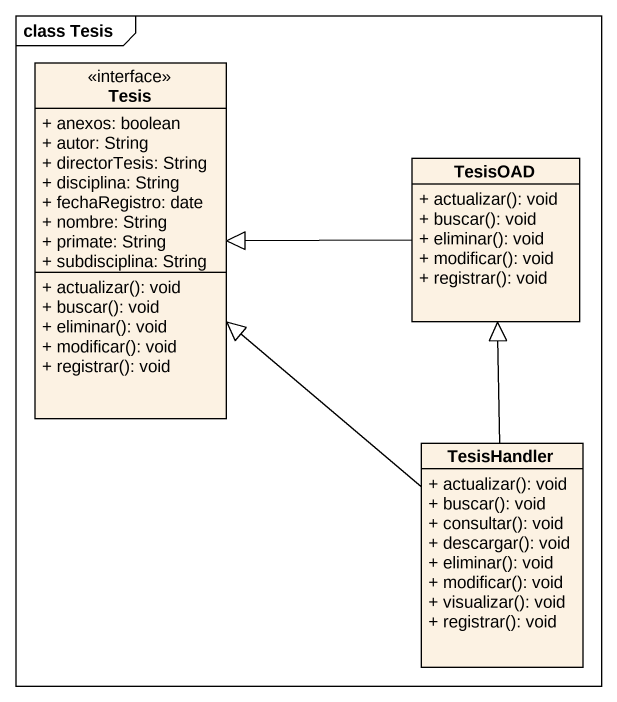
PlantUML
@startuml
mainframe class Tesis
hide circle
hide empty members
skinparam classAttributeIconSize 0
class Tesis <<interface>> {
  + anexos: boolean
  + autor: String
  + directorTesis: String
  + disciplina: String
  + fechaRegistro: date
  + nombre: String
  + primate: String
  + subdisciplina: String
  + actualizar(): void
  + buscar(): void
  + eliminar(): void
  + modificar(): void
  + registrar(): void
}
class TesisOAD {
  + actualizar(): void
  + buscar(): void
  + eliminar(): void
  + modificar(): void
  + registrar(): void
}
class TesisHandler {
  + actualizar(): void
  + buscar(): void
  + consultar(): void
  + descargar(): void
  + eliminar(): void
  + modificar(): void
  + visualizar(): void
  + registrar(): void
}
TesisOAD -left-|> Tesis
TesisHandler -up-|> Tesis
TesisHandler -up-|> TesisOAD
@enduml
